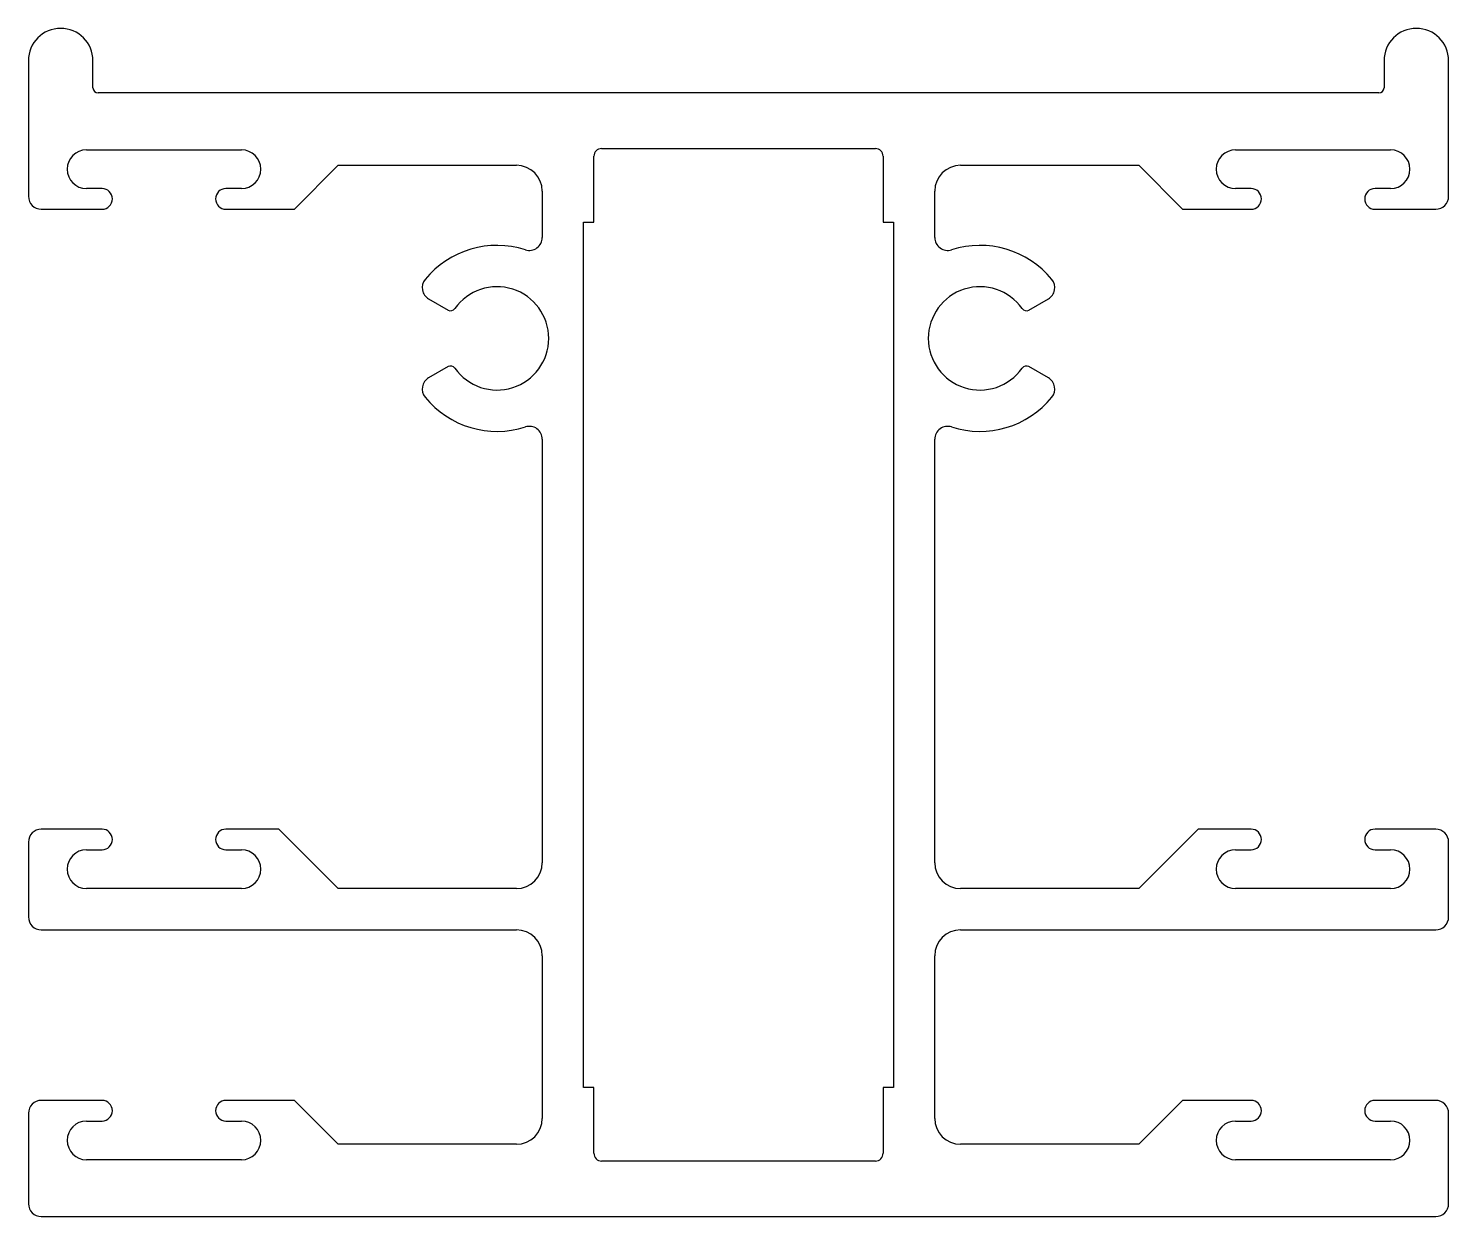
# Model space of a CAD drawing. Extents: x 1099.5 to 1154.5, y 484 to 530.
import ezdxf

# ---------------------------------------------------------------- set-up
doc = ezdxf.new("R2010")
doc.units = 0
doc.layers.get('0').update_dxf_attribs({"linetype": 'CONTINUOUS'})

msp = doc.modelspace()

# ---------------------------------------------------------------- linework, layer by layer
at = {"color": 0}
for p, q in [((1099.549, 528.715), (1099.549, 523.465)), ((1102.049, 527.665), (1102.049, 528.715)), ((1152.049, 528.715), (1152.049, 527.665)), ((1154.549, 523.465), (1154.549, 528.715)), ((1151.849, 527.465), (1102.249, 527.465)), ((1101.799, 525.265), (1107.799, 525.265)), ((1121.749, 525.315), (1132.349, 525.315)), ((1146.299, 525.265), (1152.299, 525.265)), ((1121.449, 522.465), (1121.449, 525.015)), ((1132.649, 525.015), (1132.649, 522.465)), ((1109.849, 522.965), (1111.549, 524.665)), ((1111.549, 524.665), (1118.449, 524.665)), ((1135.649, 524.665), (1142.549, 524.665)), ((1142.549, 524.665), (1144.249, 522.965)), ((1102.399, 523.765), (1101.799, 523.765)), ((1107.799, 523.765), (1107.199, 523.765)), ((1119.449, 523.665), (1119.449, 521.87)), ((1134.649, 521.87), (1134.649, 523.665)), ((1146.899, 523.765), (1146.299, 523.765)), ((1152.299, 523.765), (1151.699, 523.765)), ((1100.049, 522.965), (1102.399, 522.965)), ((1107.199, 522.965), (1109.849, 522.965)), ((1144.249, 522.965), (1146.899, 522.965)), ((1151.699, 522.965), (1154.049, 522.965)), ((1121.049, 522.465), (1121.449, 522.465)), ((1121.049, 488.965), (1121.049, 522.465)), ((1132.649, 522.465), (1133.049, 522.465)), ((1133.049, 522.465), (1133.049, 488.965)), ((1115.049, 519.495), (1115.801, 519.061)), ((1138.296, 519.061), (1139.048, 519.495)), ((1115.801, 516.87), (1115.049, 516.436)), ((1139.048, 516.436), (1138.296, 516.87)), ((1119.449, 514.06), (1119.449, 497.665)), ((1134.649, 497.665), (1134.649, 514.06)), ((1102.399, 498.965), (1100.049, 498.965)), ((1109.249, 498.965), (1107.199, 498.965)), ((1111.549, 496.665), (1109.249, 498.965)), ((1144.849, 498.965), (1142.549, 496.665)), ((1146.899, 498.965), (1144.849, 498.965)), ((1154.049, 498.965), (1151.699, 498.965)), ((1099.549, 498.465), (1099.549, 495.565)), ((1154.549, 495.565), (1154.549, 498.465)), ((1101.799, 498.165), (1102.399, 498.165)), ((1107.199, 498.165), (1107.799, 498.165)), ((1146.299, 498.165), (1146.899, 498.165)), ((1151.699, 498.165), (1152.299, 498.165)), ((1107.799, 496.665), (1101.799, 496.665)), ((1118.449, 496.665), (1111.549, 496.665)), ((1142.549, 496.665), (1135.649, 496.665)), ((1152.299, 496.665), (1146.299, 496.665)), ((1100.049, 495.065), (1118.449, 495.065)), ((1135.649, 495.065), (1154.049, 495.065)), ((1119.449, 494.065), (1119.449, 487.765)), ((1134.649, 487.765), (1134.649, 494.065)), ((1121.449, 488.965), (1121.049, 488.965)), ((1121.449, 486.415), (1121.449, 488.965)), ((1133.049, 488.965), (1132.649, 488.965)), ((1132.649, 488.965), (1132.649, 486.415)), ((1102.399, 488.465), (1100.049, 488.465)), ((1109.849, 488.465), (1107.199, 488.465)), ((1111.549, 486.765), (1109.849, 488.465)), ((1144.249, 488.465), (1142.549, 486.765)), ((1146.899, 488.465), (1144.249, 488.465)), ((1154.049, 488.465), (1151.699, 488.465)), ((1099.549, 487.965), (1099.549, 484.465)), ((1154.549, 484.465), (1154.549, 487.965)), ((1101.799, 487.665), (1102.399, 487.665)), ((1107.199, 487.665), (1107.799, 487.665)), ((1146.299, 487.665), (1146.899, 487.665)), ((1151.699, 487.665), (1152.299, 487.665)), ((1118.449, 486.765), (1111.549, 486.765)), ((1142.549, 486.765), (1135.649, 486.765)), ((1107.799, 486.165), (1101.799, 486.165)), ((1132.349, 486.115), (1121.749, 486.115)), ((1152.299, 486.165), (1146.299, 486.165)), ((1100.049, 483.965), (1154.049, 483.965))]:
    msp.add_line(p, q, dxfattribs=at)
for centre, radius, start, end in [((1100.799, 528.715), 1.25, 0, 180), ((1153.299, 528.715), 1.25, 0, 180), ((1102.249, 527.665), 0.2, 180, 270), ((1151.849, 527.665), 0.2, 270, 360), ((1101.799, 524.515), 0.75, 90, 270), ((1107.799, 524.515), 0.75, 270, 90), ((1121.749, 525.015), 0.3, 90, 180), ((1132.349, 525.015), 0.3, 0, 90), ((1146.299, 524.515), 0.75, 90, 270), ((1152.299, 524.515), 0.75, 270, 90), ((1118.449, 523.665), 1, 0, 90), ((1135.649, 523.665), 1, 90, 180), ((1102.399, 523.365), 0.4, 270, 90), ((1107.199, 523.365), 0.4, 90, 270), ((1146.899, 523.365), 0.4, 270, 90), ((1151.699, 523.365), 0.4, 90, 270), ((1100.049, 523.465), 0.5, 180, 270), ((1154.049, 523.465), 0.5, 270, 0), ((1117.699, 517.965), 3.6, 72.249, 140.7184), ((1118.949, 521.87), 0.5, 252.249, 0), ((1135.149, 521.87), 0.5, 180, 287.751), ((1136.399, 517.965), 3.6, 39.2816, 107.751), ((1115.299, 519.928), 0.5, 140.7184, 240), ((1117.699, 517.965), 2, 215.2159, 144.7841), ((1136.399, 517.965), 2, 35.2159, 324.7841), ((1138.798, 519.928), 0.5, 300, 39.2816), ((1115.901, 519.234), 0.2, 240, 324.7841), ((1138.196, 519.234), 0.2, 215.2159, 300), ((1115.901, 516.697), 0.2, 35.2159, 120), ((1138.196, 516.697), 0.2, 60, 144.7841), ((1115.299, 516.003), 0.5, 120, 219.2816), ((1138.798, 516.003), 0.5, 320.7184, 60), ((1117.699, 517.965), 3.6, 219.2816, 287.751), ((1136.399, 517.965), 3.6, 252.249, 320.7184), ((1118.949, 514.06), 0.5, 0, 107.751), ((1135.149, 514.06), 0.5, 72.249, 180), ((1100.049, 498.465), 0.5, 90, 180), ((1102.399, 498.565), 0.4, 270, 90), ((1107.199, 498.565), 0.4, 90, 270), ((1146.899, 498.565), 0.4, 270, 90), ((1151.699, 498.565), 0.4, 90, 270), ((1154.049, 498.465), 0.5, 0, 90), ((1101.799, 497.415), 0.75, 90, 270), ((1107.799, 497.415), 0.75, 270, 90), ((1146.299, 497.415), 0.75, 90, 270), ((1152.299, 497.415), 0.75, 270, 90), ((1118.449, 497.665), 1, 270, 0), ((1135.649, 497.665), 1, 180, 270), ((1100.049, 495.565), 0.5, 180, 270), ((1154.049, 495.565), 0.5, 270, 0), ((1118.449, 494.065), 1, 0, 90), ((1135.649, 494.065), 1, 90, 180), ((1100.049, 487.965), 0.5, 90, 180), ((1102.399, 488.065), 0.4, 270, 90), ((1107.199, 488.065), 0.4, 90, 270), ((1146.899, 488.065), 0.4, 270, 90), ((1151.699, 488.065), 0.4, 90, 270), ((1154.049, 487.965), 0.5, 0, 90), ((1101.799, 486.915), 0.75, 90, 270), ((1107.799, 486.915), 0.75, 270, 90), ((1118.449, 487.765), 1, 270, 0), ((1135.649, 487.765), 1, 180, 270), ((1146.299, 486.915), 0.75, 90, 270), ((1152.299, 486.915), 0.75, 270, 90), ((1121.749, 486.415), 0.3, 180, 270), ((1132.349, 486.415), 0.3, 270, 0), ((1100.049, 484.465), 0.5, 180, 270), ((1154.049, 484.465), 0.5, 270, 360)]:
    msp.add_arc(centre, radius, start, end, dxfattribs=at)

doc.saveas('drawing.dxf')
